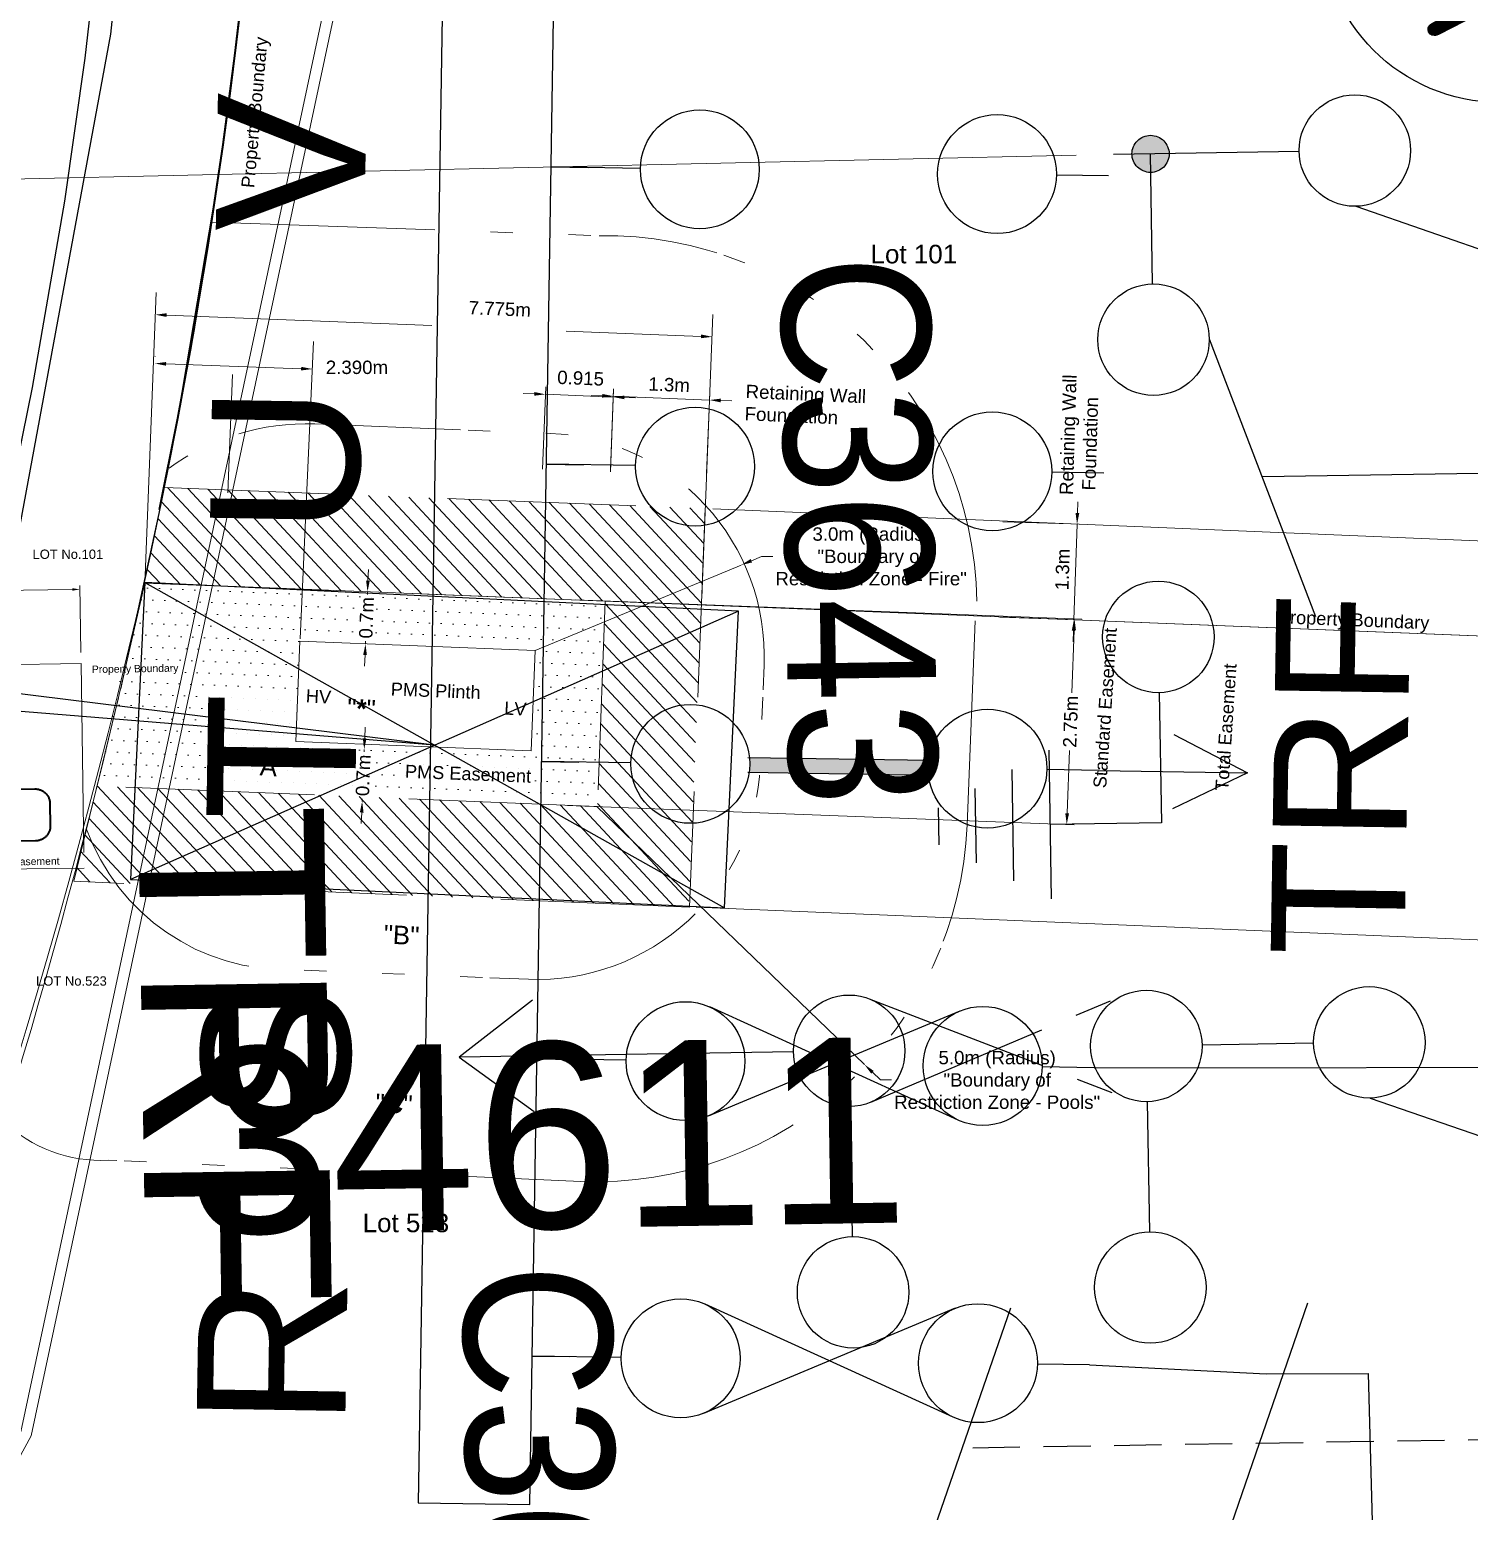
# Model space of a CAD drawing. Header units: metres. Extents: x 279683 to 1215799, y 6210454 to 24863887.
# Drawn here: x 280196.27 to 280215.64, y 6216953.82 to 6216973.75 of the extents above; entities that cross this region are included whole.
import ezdxf
from ezdxf.enums import TextEntityAlignment as Align

# ---------------------------------------------------------------- set-up
doc = ezdxf.new("R2010")
doc.units = ezdxf.units.M
for name, pattern in [('CENTERX2', [4, 2.5, -0.5, 0.5, -0.5]), ('DASHED', [19.05, 12.7, -6.35]), ('PHANTOM', [6.15, 3, -0.75, 0.3, -0.75, 0.3, -0.75, 0.3])]:
    doc.linetypes.add(name, pattern=pattern)
doc.layers.get('0').update_dxf_attribs({"color": 6})
doc.layers.add('_User Miscellaneous11', color=252, linetype='Continuous', lineweight=13, transparency=0.5)
for name, color, linetype, lineweight in [('_User Miscellaneous7', 3, 'Continuous', 13), ('_User Miscellaneous8', 181, 'Continuous', 13), ('_User Miscellaneous9', 211, 'Continuous', 13), ('_User_HV_Exist', 1, 'Continuous', 25), ('_User_LV_Exist', 5, 'Continuous', 25), ('Cadastre Developer_SP_NEW', 92, 'Continuous', 15), ('Cadastre Easements_SP_NEW', 52, 'DASHED', 15)]:
    doc.layers.add(name, color=color, linetype=linetype, lineweight=lineweight)
for name, color, linetype in [('Mains_LV_New_T84', 2, 'Cable x'), ('Sub_SP_NEW', 2, 'Continuous'), ('Trench_SP_NEW', 2, 'Continuous')]:
    doc.layers.add(name, color=color, linetype=linetype)
doc.styles.add('ARIAL', font='arial.ttf', dxfattribs={"height": 2})
doc.styles.add('iecISOCP', font='isocp.shx')
doc.styles.get("Standard").update_dxf_attribs({"font": 'arial.ttf'})
doc.styles.add('SWG_LABEL', font='arial.ttf')
doc.styles.add('SWITCH_LABEL', font='arial.ttf', dxfattribs={"height": 2})
doc.linetypes.add('Cable New UG', pattern='A,5.5,-0.01,["X",Standard,S=1.8,R=0,X=0,Y=-0.94],-1.7', length=7.21)
doc.linetypes.add('Cable x', pattern='A,4.5,-0.01,["X",Standard,S=1.25,R=0,X=0,Y=-0.65],-1.2', length=5.71)
doc.linetypes.add('IE Trench HV', pattern='A,4,-0.4,["/",Standard,S=2,R=0,X=0.25,Y=-1],-1.6', length=6)
doc.dimstyles.new('1.8mm_1_100 (Easements)', dxfattribs={"dimtxt": 0.18, "dimasz": 0.15, "dimexe": 0.1, "dimexo": 0.3, "dimgap": 0.05, "dimtad": 0, "dimtoh": 1, "dimdec": 3, "dimlfac": -1, "dimzin": 12, "dimdsep": 46, "dimtxsty": 'Standard', "dimcen": 1, "dimclrd": 7, "dimclre": 7, "dimclrt": 7, "dimazin": 2, "dimtfac": 1, "dimtdec": 3, "dimtmove": 0, "dimatfit": 3, "dimfxl": 1, "dimtolj": 1, "dimtzin": 0, "dimlwd": -1, "dimlwe": -1, "dimarcsym": 0})
doc.dimstyles.new('1.8mm_1_50', dxfattribs={"dimtxt": 0.09, "dimasz": 0.1, "dimexe": 0.05, "dimexo": 0.15, "dimgap": 0.025, "dimtad": 0, "dimtoh": 1, "dimlfac": -1, "dimzin": 12, "dimdsep": 46, "dimtxsty": 'Standard', "dimcen": 1, "dimclrd": 256, "dimclre": 256, "dimclrt": 256, "dimazin": 3, "dimtfac": 1, "dimtmove": 0, "dimatfit": 3, "dimfxl": 1, "dimtolj": 1, "dimtzin": 0, "dimlwd": -1, "dimlwe": -1, "dimarcsym": 0})
doc.dimstyles.get("Standard").update_dxf_attribs({"dimtxt": 2, "dimasz": 3, "dimexe": 1, "dimexo": 3, "dimgap": 0.5, "dimtad": 0, "dimlfac": -1, "dimzin": 12, "dimdsep": 46, "dimtxsty": 'Standard', "dimcen": 1, "dimclrd": 256, "dimclre": 256, "dimclrt": 256, "dimadec": 0, "dimazin": 3, "dimtfac": 1, "dimtmove": 0, "dimatfit": 3, "dimfxl": 1, "dimfxlon": 1, "dimtolj": 1, "dimtzin": 0, "dimlwd": -1, "dimlwe": -1, "dimarcsym": 0})

# ---------------------------------------------------------------- blocks, each defined once
blk = doc.blocks.new('*U410')
for p, q in [((-3.864, 2.252), (3.864, -2.252)), ((4.12, 1.74), (-4.12, -1.74))]:
    blk.add_line(p, q)
blk.add_lwpolyline([(-4.12, -1.74), (3.864, -2.252), (4.12, 1.74), (-3.864, 2.252)], close=True)
at = {"flags": 8}
blk.add_attdef('ASSET_NUM', text='', height=2.5, dxfattribs=at).set_placement((0, 5), align=Align.MIDDLE_CENTER)
for tag, flags, p in [('STREET_CODE', 9, (1.5, 0)), ('NO_PHASES', 9, (1.5, -0.2)), ('OPERATING_VOLTAGE', 9, (1.5, -0.4)), ('ORIENTATION', 9, (1.5, -0.6)), ('OWNED_BY', 9, (1.5, -0.8)), ('OPERATED_BY', 9, (1.5, -1)), ('MAINTAINED_BY', 9, (1.5, -1.2)), ('CONSTRUCTED_VOLTAGE', 9, (1.5, -1.4)), ('SECONDARY_VOLTAGE', 9, (1.5, -1.6)), ('STATE', 9, (1.5, -1.8)), ('PARENT', 9, (1.5, -2)), ('SUBSTATION_TYPE', 9, (1.5, -2.2)), ('USAGE', 9, (1.5, -2.4)), ('LEGEND', 9, (1.5, -2.6)), ('SUBURB', 9, (1.5, -2.8)), ('STREETNAME', 9, (1.5, -3)), ('LOCATION', 9, (1.5, -3.2)), ('NOTES', 9, (1.5, -3.4)), ('Z', 1, (1.5, -3.6))]:
    blk.add_attdef(tag, text='', height=0.2, dxfattribs=dict(flags=flags)).set_placement(p, align=Align.MIDDLE_LEFT)
blk = doc.blocks.new('*U258')
at = {"layer": '_User_LV_Exist'}
blk.add_line((7.5, 0), (6.8, 0), dxfattribs=at)
at = {"layer": '_User_LV_Exist', "flags": 128}
for points in [[(5.68, -0.733), (2.317, 0.735)], [(5.68, 0.733), (2.317, -0.735)]]:
    blk.add_lwpolyline(points, dxfattribs=at)
at = {"layer": '_User_LV_Exist'}
blk.add_lwpolyline([(1.2, 0), (0, 0)], dxfattribs=at)
for centre in [(2, 0), (6, 0)]:
    blk.add_circle(centre, 0.8, dxfattribs=at)
blk = doc.blocks.new('*U259')
at = {"layer": '_User_LV_Exist'}
h = blk.add_hatch(color=256, dxfattribs=at)
h.dxf.hatch_style = 1
h.set_gradient(color1=(0, 0, 255), color2=(0, 0, 255), tint=1)
h.paths.add_polyline_path([(5.206, -0.1, -0.031342), (5.2, 0, -0.031342), (5.206, 0.1), (2.794, 0.1, -0.031342), (2.8, 0, -0.031342), (2.794, -0.1)])
for p, q in [((8.5, 0.5), (9.5, 0)), ((2.775, 0.1), (5.225, 0.1)), ((7.5, 0), (6.8, 0)), ((7.5, 0), (9.5, 0)), ((9.5, 0), (8.5, -0.5)), ((2.775, -0.1), (5.225, -0.1))]:
    blk.add_line(p, q, dxfattribs=at)
blk.add_lwpolyline([(1.2, 0), (0, 0)], dxfattribs=at)
for centre in [(2, 0), (6, 0)]:
    blk.add_circle(centre, 0.8, dxfattribs=at)
at = {"layer": '_User_LV_Exist', "insert": (10.75, 0), "char_height": 1.8, "attachment_point": 5, "rotation": 90}
blk.add_mtext('TRF', dxfattribs=at)
blk = doc.blocks.new('*U272')
at = {"layer": '_User_LV_Exist'}
blk.add_line((7.5, 0), (6.8, 0), dxfattribs=at)
blk.add_lwpolyline([(1.2, 0), (0, 0)], dxfattribs=at)
for centre in [(2, 0), (6, 0)]:
    blk.add_circle(centre, 0.8, dxfattribs=at)
blk = doc.blocks.new('SWG_SIE_TRF_NOES_NEW')
at = {"linetype": 'Continuous'}
blk.add_line((6.25, 0.75), (2.491, 2.118), dxfattribs=at)
at = {"linetype": 'CENTERX2'}
for p, q in [((0, 0), (1.5, 0)), ((7, 0), (8.5, 0))]:
    blk.add_line(p, q, dxfattribs=at)
blk.add_line((14, 0), (18.5, 0))
at = {"linetype": 'DASHED', "ltscale": 0.05}
blk.add_lwpolyline([(4.371, 1.434), (4.371, 5.371), (11.75, 5.371)], dxfattribs=at)
blk.add_lwpolyline([(17.5, -0.75), (18.5, 0), (17.5, 0.75)])
for centre in [(2.25, 0), (6.25, 0)]:
    blk.add_circle(centre, 0.75)
at = {"flags": 1}
blk.add_attdef('Z', (0, 0), '', height=0.2, dxfattribs=at)
at = {"style": 'SWITCH_LABEL', "flags": 9}
blk.add_attdef('STREET_CODE', text='', height=0.2, dxfattribs=at).set_placement((0, -0.2), align=Align.MIDDLE_LEFT)
at = {"flags": 9}
for tag, p in [('ORIENTATION', (0, -0.4)), ('PARENT', (0, -0.6)), ('USAGE', (0, -0.8)), ('SUBURB', (0, -1)), ('STREETNAME', (0, -1.2)), ('LOCATION', (0, -1.4)), ('NOTES', (0, -1.6))]:
    blk.add_attdef(tag, text='', height=0.2, dxfattribs=at).set_placement(p, align=Align.MIDDLE_LEFT)
blk = doc.blocks.new('SWG_FUSE_NEW')
at = {"linetype": 'CENTERX2'}
for p, q in [((1.031, 0.695), (4.469, -0.695)), ((1.031, -0.695), (4.469, 0.695))]:
    blk.add_line(p, q, dxfattribs=at)
for centre in [(0.75, 0), (4.75, 0)]:
    blk.add_circle(centre, 0.75)
blk = doc.blocks.new('*U298')
at = {"linetype": 'CENTERX2'}
blk.add_blockref('SWG_SIE_TRF_NOES_NEW', (0, 0), dxfattribs=at)
at = {"linetype": 'CENTERX2', "rotation": 180}
blk.add_blockref('SWG_FUSE_NEW', (14, 0), dxfattribs=at)
blk.add_text('TRF', height=2.5, rotation=89.9826).set_placement((21.515, -0.055), align=Align.MIDDLE_CENTER)
blk = doc.blocks.new('FAULT_INDIC_SE')
blk.add_circle((0, 0), 2.4)
at = {"insert": (-1.152, 1.002), "char_height": 2, "width": 2.70423, "attachment_point": 1, "style": 'iecISOCP'}
blk.add_mtext('FR', dxfattribs=at)
blk = doc.blocks.new('SWG_SIE_ES_NEW')
for p, q in [((2.5, 0.75), (6.259, 2.118)), ((8, -1.5), (10, -1.5)), ((8.25, -2), (9.75, -2)), ((8.5, -2.5), (9.5, -2.5)), ((8.75, -3), (9.25, -3))]:
    blk.add_line(p, q)
blk.add_lwpolyline([(1.75, 0), (0, 0)])
at = {"flags": 128}
blk.add_lwpolyline([(7.25, 0), (9, 0), (9, -1.5)], dxfattribs=at)
for centre in [(2.5, 0), (6.5, 0)]:
    blk.add_circle(centre, 0.75)
at = {"flags": 1}
blk.add_attdef('Z', (0.121, -0.013), '', height=0.2, dxfattribs=at)
at = {"style": 'SWITCH_LABEL', "flags": 9}
blk.add_attdef('STREET_CODE', text='', height=0.2, dxfattribs=at).set_placement((0.121, -0.213), align=Align.MIDDLE_LEFT)
at = {"flags": 9}
for tag, p in [('ORIENTATION', (0.121, -0.413)), ('PARENT', (0.121, -0.613)), ('USAGE', (0.121, -0.813)), ('SUBURB', (0.121, -1.013)), ('STREETNAME', (0.121, -1.213)), ('LOCATION', (0.121, -1.413)), ('NOTES', (0.121, -1.613)), ('OWNED_BY', (0.11, -1.824)), ('OPERATED_BY', (0.103, -2.047)), ('MAINTAINED_BY', (0.102, -2.253))]:
    blk.add_attdef(tag, text='', height=0.2, dxfattribs=at).set_placement(p, align=Align.MIDDLE_LEFT)
at = {"style": 'ARIAL', "width": 0.9, "flags": 8}
blk.add_attdef('ASSET_NUM', text='', height=2, dxfattribs=at).set_placement((5.75, -4.5), align=Align.MIDDLE_CENTER)
blk = doc.blocks.new('SWG_SIE_SU_NEW')
at = {"linetype": 'CENTERX2'}
h = blk.add_hatch(color=256, dxfattribs=at)
h.dxf.hatch_style = 1
edge = h.paths.add_edge_path()
edge.add_arc((9, 0), 0.25, 0, 360)
at = {"linetype": 'Continuous'}
blk.add_line((6.25, 0.75), (2.491, 2.118), dxfattribs=at)
at = {"linetype": 'CENTERX2'}
blk.add_line((7, 0), (10, 0), dxfattribs=at)
at = {"linetype": 'DASHED'}
blk.add_lwpolyline([(4.371, 1.434), (4.371, 4.371), (7.566, 4.371)], dxfattribs=at)
blk.add_circle((6.25, 0), 0.75)
at = {"linetype": 'CENTERX2'}
blk.add_circle((9, 0), 0.25, dxfattribs=at)
at = {"flags": 8}
blk.add_attdef('ASSET_NUM', text='', height=2, rotation=180, dxfattribs=at).set_placement((-3, 0.012), align=Align.MIDDLE_LEFT)
at = {"flags": 1}
blk.add_attdef('Z', (0, 0), '', height=0.2, dxfattribs=at)
at = {"style": 'SWITCH_LABEL', "flags": 9}
blk.add_attdef('STREET_CODE', text='', height=0.2, dxfattribs=at).set_placement((0, 0), align=Align.MIDDLE_LEFT)
at = {"flags": 9}
for tag, p in [('ORIENTATION', (0, -0.2)), ('PARENT', (0, -0.4)), ('USAGE', (0, -0.6)), ('SUBURB', (0, -0.8)), ('STREETNAME', (0, -1)), ('LOCATION', (0, -1.2)), ('NOTES', (0, -1.4)), ('OWNED_BY', (-0.003, -1.619)), ('OPERATED_BY', (-0.009, -1.841)), ('MAINTAINED_BY', (-0.011, -2.048))]:
    blk.add_attdef(tag, text='', height=0.2, dxfattribs=at).set_placement(p, align=Align.MIDDLE_LEFT)
blk = doc.blocks.new('SWG_SIE_TRS_ES_1_NEW')
for p, q in [((7.25, 4.75), (3.491, 6.118)), ((8, 4), (10, 4)), ((10, 4), (10, -1.5)), ((7.25, 0.75), (3.491, 2.118)), ((8, 0), (10, 0)), ((9, -1.5), (11, -1.5)), ((9.25, -2), (10.75, -2)), ((9.5, -2.5), (10.5, -2.5)), ((9.75, -3), (10.25, -3))]:
    blk.add_line(p, q)
at = {"linetype": 'CENTERX2'}
for p, q in [((0.75, 4), (2.5, 4)), ((0.75, 0), (2.5, 0))]:
    blk.add_line(p, q, dxfattribs=at)
for centre in [(3.25, 4), (7.25, 4), (3.25, 0), (7.25, 0)]:
    blk.add_circle(centre, 0.75)
at = {"flags": 1}
blk.add_attdef('Z', (7.141, 3.512), '', height=0.2, dxfattribs=at)
at = {"style": 'SWITCH_LABEL', "flags": 9}
blk.add_attdef('STREET_CODE', text='', height=0.2, dxfattribs=at).set_placement((7.141, 3.312), align=Align.MIDDLE_LEFT)
at = {"flags": 9}
for tag, p in [('ORIENTATION', (7.141, 3.112)), ('PARENT', (7.141, 2.912)), ('USAGE', (7.141, 2.712)), ('SUBURB', (7.141, 2.512)), ('STREETNAME', (7.141, 2.312)), ('LOCATION', (7.141, 2.112)), ('NOTES', (7.141, 1.912)), ('OWNED_BY', (7.135, 1.689)), ('OPERATED_BY', (7.128, 1.466)), ('MAINTAINED_BY', (7.127, 1.259))]:
    blk.add_attdef(tag, text='', height=0.2, dxfattribs=at).set_placement(p, align=Align.MIDDLE_LEFT)
at = {"style": 'SWG_LABEL', "width": 0.9, "flags": 8}
blk.add_attdef('ASSET_NUM', text='', height=2, dxfattribs=at).set_placement((6.5, -4.25), align=Align.MIDDLE_CENTER)
blk = doc.blocks.new('*D351')
at = {"layer": '_User Miscellaneous9', "color": 7, "transparency": 16777216}
for p, q in [((280203.611, 6216966.079), (280210.428, 6216965.82)), ((280210.322, 6216965.674), (280210.29, 6216964.828)), ((280210.229, 6216963.208), (280210.261, 6216964.053)), ((280203.506, 6216963.313), (280210.323, 6216963.054))]:
    blk.add_line(p, q, dxfattribs=at)
at = {"layer": '_User Miscellaneous9', "color": 7, "lineweight": 0, "transparency": 16777216}
for points in [[(280210.297, 6216965.675), (280210.347, 6216965.673), (280210.328, 6216965.823)], [(280210.204, 6216963.209), (280210.254, 6216963.207), (280210.223, 6216963.058)]]:
    blk.add_solid(points, dxfattribs=at)
at = {"layer": '_User Miscellaneous9', "color": 7, "lineweight": 15, "transparency": 16777216, "insert": (280210.276, 6216964.441), "char_height": 0.18, "attachment_point": 5, "rotation": 87.8257}
blk.add_mtext('\\A1;2.75m', dxfattribs=at)
blk = doc.blocks.new('*D352')
at = {"layer": '_User Miscellaneous9', "color": 7, "transparency": 16777216}
for p, q in [((280200.82, 6216966.339), (280200.826, 6216966.489)), ((280200.814, 6216966.189), (280200.813, 6216966.154)), ((280200.787, 6216965.488), (280200.788, 6216965.523)), ((280200.781, 6216965.338), (280200.775, 6216965.189))]:
    blk.add_line(p, q, dxfattribs=at)
at = {"layer": '_User Miscellaneous9', "color": 7, "lineweight": 0, "transparency": 16777216}
for points in [[(280200.795, 6216966.34), (280200.845, 6216966.338), (280200.814, 6216966.189)], [(280200.756, 6216965.339), (280200.806, 6216965.337), (280200.787, 6216965.488)]]:
    blk.add_solid(points, dxfattribs=at)
at = {"layer": '_User Miscellaneous9', "color": 7, "lineweight": 15, "transparency": 16777216, "insert": (280200.801, 6216965.839), "char_height": 0.18, "attachment_point": 5, "rotation": 87.7527}
blk.add_mtext('\\A1;0.7m', dxfattribs=at)
blk = doc.blocks.new('*D353')
at = {"layer": '_User Miscellaneous9', "color": 7, "transparency": 16777216}
for p, q in [((280200.776, 6216964.218), (280200.782, 6216964.368)), ((280200.77, 6216964.068), (280200.768, 6216964.035)), ((280200.736, 6216963.219), (280200.73, 6216963.069)), ((280200.742, 6216963.369), (280200.743, 6216963.403))]:
    blk.add_line(p, q, dxfattribs=at)
at = {"layer": '_User Miscellaneous9', "color": 7, "lineweight": 0, "transparency": 16777216}
for points in [[(280200.751, 6216964.219), (280200.801, 6216964.217), (280200.77, 6216964.068)], [(280200.711, 6216963.22), (280200.761, 6216963.218), (280200.742, 6216963.369)]]:
    blk.add_solid(points, dxfattribs=at)
at = {"layer": '_User Miscellaneous9', "color": 7, "lineweight": 15, "transparency": 16777216, "insert": (280200.756, 6216963.719), "char_height": 0.18, "attachment_point": 5, "rotation": 87.698}
blk.add_mtext('\\A1;0.7m', dxfattribs=at)
blk = doc.blocks.new('*D354')
at = {"layer": '_User Miscellaneous9', "color": 7, "transparency": 16777216}
for p, q in [((280206.118, 6216966.664), (280205.98, 6216966.606)), ((280206.268, 6216966.664), (280206.118, 6216966.664)), ((280203.071, 6216965.397), (280205.841, 6216966.548))]:
    blk.add_line(p, q, dxfattribs=at)
at = {"layer": '_User Miscellaneous9', "color": 7, "lineweight": 0, "transparency": 16777216}
blk.add_solid([(280205.97, 6216966.629), (280205.989, 6216966.583), (280205.841, 6216966.548)], dxfattribs=at)
at = {"layer": '_User Miscellaneous9', "color": 7, "lineweight": 15, "transparency": 16777216, "insert": (280207.591, 6216966.664), "char_height": 0.18, "attachment_point": 5}
blk.add_mtext('\\A1;3.0m (Radius)\\P"Boundary of \\PRestriction Zone - Fire"', dxfattribs=at)
blk = doc.blocks.new('*D355')
at = {"layer": '_User Miscellaneous9', "color": 7, "transparency": 16777216}
for p, q in [((280203.901, 6216963.298), (280207.501, 6216959.828)), ((280207.717, 6216959.62), (280207.609, 6216959.724)), ((280207.867, 6216959.62), (280207.717, 6216959.62))]:
    blk.add_line(p, q, dxfattribs=at)
at = {"layer": '_User Miscellaneous9', "color": 7, "lineweight": 0, "transparency": 16777216}
blk.add_solid([(280207.626, 6216959.742), (280207.592, 6216959.706), (280207.501, 6216959.828)], dxfattribs=at)
at = {"layer": '_User Miscellaneous9', "color": 7, "lineweight": 15, "transparency": 16777216, "insert": (280209.287, 6216959.62), "char_height": 0.18, "attachment_point": 5}
blk.add_mtext('\\A1;5.0m (Radius)\\P"Boundary of \\PRestriction Zone - Pools"', dxfattribs=at)
blk = doc.blocks.new('*D359')
at = {"layer": '_User Miscellaneous7', "color": 0, "transparency": 16777216}
for p, q in [((280194.458, 6216965.331), (280194.443, 6216966.231)), ((280196.844, 6216966.22), (280195.849, 6216966.204)), ((280196.958, 6216965.371), (280196.943, 6216966.271)), ((280194.544, 6216966.183), (280195.531, 6216966.198))]:
    blk.add_line(p, q, dxfattribs=at)
for points in [[(280196.844, 6216966.236), (280196.844, 6216966.203), (280196.944, 6216966.221)], [(280194.544, 6216966.199), (280194.544, 6216966.166), (280194.444, 6216966.181)]]:
    blk.add_solid(points, dxfattribs=at)
at = {"layer": '_User Miscellaneous7', "color": 0, "transparency": 16777216, "insert": (280195.69, 6216966.201), "char_height": 0.09, "attachment_point": 5, "rotation": 0.9266}
blk.add_mtext('\\A1;2.5m', dxfattribs=at)
blk = doc.blocks.new('*D436')
at = {"layer": '_User Miscellaneous9', "transparency": 16777216}
for p, q in [((280197.82, 6216966.406), (280197.972, 6216970.216)), ((280198.11, 6216969.911), (280201.679, 6216969.769)), ((280205.312, 6216966.109), (280205.463, 6216969.919)), ((280205.302, 6216969.625), (280203.489, 6216969.697))]:
    blk.add_line(p, q, dxfattribs=at)
at = {"layer": '_User Miscellaneous9', "linetype": 'Cable New UG', "lineweight": 0, "transparency": 16777216}
for points in [[(280198.111, 6216969.936), (280198.109, 6216969.886), (280197.96, 6216969.916)], [(280205.303, 6216969.65), (280205.301, 6216969.6), (280205.452, 6216969.619)]]:
    blk.add_solid(points, dxfattribs=at)
at = {"layer": '_User Miscellaneous9', "linetype": 'Cable New UG', "lineweight": 0, "transparency": 16777216, "insert": (280202.594, 6216969.994), "char_height": 0.18, "attachment_point": 5, "rotation": 357.7255}
blk.add_mtext('\\A1;7.775m', dxfattribs=at)
blk = doc.blocks.new('*D437')
at = {"layer": '_User Miscellaneous9', "transparency": 16777216}
for p, q in [((435853.508, 6210459.286), (1215798.065, 24863887.314)), ((1215798.065, 24863887.314), (1215798.215, 24863887.314)), ((280205.46, 6216967.304), (435853.708, 6210459.277)), ((280205.236, 6216961.943), (435853.484, 6210453.917)), ((435853.29, 6210454.075), (435853.502, 6210459.136))]:
    blk.add_line(p, q, dxfattribs=at)
at = {"layer": '_User Miscellaneous9', "linetype": 'Cable New UG', "lineweight": 0, "transparency": 16777216}
for points in [[(435853.477, 6210459.137), (435853.527, 6210459.135), (435853.508, 6210459.286)], [(435853.265, 6210454.076), (435853.315, 6210454.074), (435853.284, 6210453.925)]]:
    blk.add_solid(points, dxfattribs=at)
at = {"layer": '_User Miscellaneous9', "linetype": 'Cable New UG', "lineweight": 0, "transparency": 16777216, "insert": (1215799.051, 24863887.314), "char_height": 0.18, "attachment_point": 5}
blk.add_mtext('\\A1;5.35m', dxfattribs=at)
blk = doc.blocks.new('*D438')
at = {"layer": '_User Miscellaneous9', "transparency": 16777216}
for p, q in [((280210.367, 6216967.248), (280210.372, 6216967.398)), ((280210.274, 6216967.101), (280209.363, 6216967.131)), ((280210.32, 6216965.813), (280210.362, 6216967.098)), ((280210.233, 6216965.816), (280209.321, 6216965.845)), ((280210.316, 6216965.663), (280210.311, 6216965.513))]:
    blk.add_line(p, q, dxfattribs=at)
at = {"layer": '_User Miscellaneous9', "linetype": 'Cable New UG', "lineweight": 0, "transparency": 16777216}
for points in [[(280210.342, 6216967.249), (280210.392, 6216967.248), (280210.362, 6216967.098)], [(280210.291, 6216965.664), (280210.341, 6216965.662), (280210.32, 6216965.813)]]:
    blk.add_solid(points, dxfattribs=at)
at = {"layer": '_User Miscellaneous9', "linetype": 'Cable New UG', "lineweight": 0, "transparency": 16777216, "insert": (280210.167, 6216966.489), "char_height": 0.18, "attachment_point": 5, "rotation": 88.1425}
blk.add_mtext('\\A1;1.3m', dxfattribs=at)
blk = doc.blocks.new('*D439')
at = {"layer": '_User Miscellaneous9', "transparency": 16777216}
for p, q in [((280197.957, 6216969.353), (280197.958, 6216969.36)), ((280199.921, 6216969.19), (280198.104, 6216969.255)), ((280200.074, 6216969.278), (280200.074, 6216969.285))]:
    blk.add_line(p, q, dxfattribs=at)
at = {"layer": '_User Miscellaneous9', "lineweight": 0, "transparency": 16777216}
for points in [[(280198.105, 6216969.28), (280198.103, 6216969.23), (280197.954, 6216969.26)], [(280199.922, 6216969.215), (280199.92, 6216969.166), (280200.071, 6216969.185)]]:
    blk.add_solid(points, dxfattribs=at)
at = {"layer": '_User Miscellaneous9', "lineweight": 0, "transparency": 16777216, "insert": (280200.672, 6216969.207), "char_height": 0.18, "attachment_point": 5}
blk.add_mtext('\\A1;2.390m', dxfattribs=at)
blk = doc.blocks.new('*D440')
at = {"layer": '_User Miscellaneous9', "transparency": 16777216}
for p, q in [((280203.972, 6216968.825), (280203.822, 6216968.831)), ((280204.083, 6216967.83), (280204.126, 6216968.919)), ((280204.122, 6216968.82), (280205.418, 6216968.768)), ((280205.378, 6216967.779), (280205.422, 6216968.868)), ((280205.568, 6216968.762), (280205.717, 6216968.756))]:
    blk.add_line(p, q, dxfattribs=at)
at = {"layer": '_User Miscellaneous9', "lineweight": 0, "transparency": 16777216}
for points in [[(280203.973, 6216968.85), (280203.971, 6216968.8), (280204.122, 6216968.82)], [(280205.569, 6216968.787), (280205.567, 6216968.737), (280205.418, 6216968.768)]]:
    blk.add_solid(points, dxfattribs=at)
at = {"layer": '_User Miscellaneous9', "lineweight": 0, "transparency": 16777216, "insert": (280204.873, 6216968.974), "char_height": 0.18, "attachment_point": 5, "rotation": 357.7319}
blk.add_mtext('\\A1;1.3m', dxfattribs=at)
blk = doc.blocks.new('*D451')
at = {"layer": '_User Miscellaneous9', "transparency": 16777216}
for p, q in [((280203.059, 6216968.851), (280202.909, 6216968.857)), ((280203.169, 6216967.839), (280203.213, 6216968.945)), ((280203.209, 6216968.845), (280204.122, 6216968.809)), ((280204.082, 6216967.803), (280204.126, 6216968.909)), ((280204.272, 6216968.804), (280204.421, 6216968.798))]:
    blk.add_line(p, q, dxfattribs=at)
at = {"layer": '_User Miscellaneous9', "lineweight": 0, "transparency": 16777216}
for points in [[(280203.06, 6216968.876), (280203.058, 6216968.826), (280203.209, 6216968.845)], [(280204.272, 6216968.828), (280204.271, 6216968.779), (280204.122, 6216968.809)]]:
    blk.add_solid(points, dxfattribs=at)
at = {"layer": '_User Miscellaneous9', "lineweight": 0, "transparency": 16777216, "insert": (280203.682, 6216969.062), "char_height": 0.18, "attachment_point": 5, "rotation": 357.7439}
blk.add_mtext('\\A1;0.915', dxfattribs=at)

msp = doc.modelspace()

# ---------------------------------------------------------------- hatches: boundary and pattern name
at = {"layer": '_User Miscellaneous9', "lineweight": 0}
h = msp.add_hatch(dxfattribs=at)
h.set_pattern_fill('ANSI31', color=256, scale=0.06, angle=268)
h.set_pattern_definition([(313, (0, 0), (0.1393228801585, 0.129920687592), [])])
h.paths.add_polyline_path([(280198.0819, 6216967.5913), (280197.8164, 6216966.3064), (280204.0137, 6216966.0632), (280203.9088, 6216963.2997), (280197.1743, 6216963.5771), (280196.8437, 6216962.296), (280205.1355, 6216961.9473), (280205.3598, 6216967.3078)])
at = {"layer": '_User Miscellaneous9', "transparency": 33554534}
h = msp.add_hatch(dxfattribs=at)
h.set_pattern_fill('DOTS', color=256, scale=0.1, angle=-182.30196)
h.set_pattern_definition([(177.698, (280197.85445, 6216966.23713), (-0.0856873, -0.1554337), [0, -0.15875])])
h.paths.add_polyline_path([(280197.1403, 6216963.5831), (280203.9009, 6216963.3), (280204.0136, 6216966.0603), (280197.8091, 6216966.3067)])
h.paths.add_polyline_path([(280203.0161, 6216964.0377), (280199.8491, 6216964.1756), (280199.9032, 6216965.523), (280203.0707, 6216965.3972)], flags=16)
edge = h.paths.add_edge_path(flags=0)
edge.add_arc((280200.547, 6216964.7528), 0.005, 0, 180)
edge.add_arc((280200.547, 6216964.7528), 0.005, 180, 360)

# ---------------------------------------------------------------- linework, layer by layer
at = {"layer": '_User Miscellaneous11', "color": 0}
msp.add_lwpolyline([(280151.4161, 6217050.9736), (280151.9864, 6217050.8708), (280153.2455, 6217050.644, -0.0128493), (280157.4225, 6217049.8038, -0.093311), (280169.3066, 6217044.0899), (280169.3066, 6217044.0899, -0.2935663), (280197.7398, 6216965.9965, -0.0713377), (280189.5613, 6216944.0486), (280185.6842, 6216936.937), (280167.4953, 6216903.5733), (280149.7851, 6216871.0875), (280137.68, 6216848.8832, 0.1120787), (280135.6899, 6216841.8541, 0.0856697), (280136.4719, 6216835.8948, -0.3637328), (280129.0091, 6216817.4294)], format="xyb", dxfattribs=at)
msp.add_lwpolyline([(280173.796, 6216748.8656), (280275.4968, 6216933.4496), (280216.9807, 6216965.5452), (280197.8091, 6216966.3067), (280197.8257, 6216966.3822), (280197.9286, 6216966.8565), (280198.07, 6216967.5329), (280198.2146, 6216968.2589), (280198.8379, 6216971.9448), (280199.1808, 6216974.6649), (280199.4135, 6216977.2198), (280199.5659, 6216979.9051), (280199.6188, 6216981.9502), (280199.6015, 6216984.8143)], dxfattribs=at)
at = {"layer": '_User Miscellaneous7', "linetype": 'PHANTOM', "lineweight": 40, "ltscale": 3, "flags": 128}
msp.add_lwpolyline([(280198.0168, 6216967.2963, 0.2605368), (280175.4967, 6217038.8406, 0.1805898), (280150.8248, 6217051.0801), (280137.5006, 6217056.6334), (280128.0517, 6217065.7093), (280125.542, 6217073.7136), (280125.5362, 6217081.6365), (280151.091, 6217127.5882)], format="xyb", dxfattribs=at)
at = {"layer": '_User Miscellaneous7', "linetype": 'DASHED', "ltscale": 0.2}
msp.add_lwpolyline([(280196.96, 6216965.2214), (280197.001, 6216962.4718), (280190.9442, 6216962.3815), (280191.206, 6216963.7444), (280191.4606, 6216965.1395)], close=True, dxfattribs=at)
at = {"layer": '_User Miscellaneous7', "linetype": 'PHANTOM', "lineweight": 40, "flags": 128}
msp.add_lwpolyline([(280195.4873, 6216963.5224), (280196.3372, 6216963.5362, -0.4142136), (280196.5404, 6216963.3394), (280196.5453, 6216963.0395, -0.4142136), (280196.3485, 6216962.8362), (280190.1083, 6216962.7353, 0.3104306), (280189.9237, 6216962.604, -0.0011881), (280189.2244, 6216960.1648, -0.0043701)], format="xyb", dxfattribs=at)
at = {"layer": '_User Miscellaneous8', "linetype": 'Continuous', "ltscale": 0.75}
for points in [[(280146.0132, 6216862.7706), (280173.6796, 6216913.5188), (280196.1481, 6216954.8854), (280200.944, 6216977.4007)], [(280146.1449, 6216862.6988), (280173.8114, 6216913.4471), (280196.2903, 6216954.8329), (280201.0907, 6216977.3695)]]:
    msp.add_lwpolyline(points, dxfattribs=at)
at = {"layer": '_User Miscellaneous9', "color": 7, "lineweight": 0}
msp.add_line((280199.9065, 6216965.5571), (280200.0875, 6216969.5561), dxfattribs=at)
at = {"layer": '_User Miscellaneous9', "lineweight": 0}
msp.add_line((280198.9346, 6216967.5215), (280198.9986, 6216969.1135), dxfattribs=at)
at = {"layer": '_User Miscellaneous9', "linetype": 'PHANTOM'}
for points in [[(280198.7211, 6216971.1632), (280203.9334, 6216970.9788, -0.4142136), (280209.0136, 6216966.0603)], [(280208.9924, 6216965.798), (280208.8819, 6216963.0502, -0.4142136), (280203.6851, 6216958.2551), (280197.3245, 6216958.5405, -0.2060462), (280195.9133, 6216959.0667, -0.1446984)]]:
    msp.add_lwpolyline(points, format="xyb", dxfattribs=at)
at = {"layer": '_User Miscellaneous9', "linetype": 'PHANTOM', "flags": 128}
msp.add_lwpolyline([(280197.0298, 6216963.0035, 0.323139), (280199.8112, 6216961.1022), (280202.9786, 6216960.9749, 0.4142136), (280206.0967, 6216963.852), (280206.1509, 6216965.2009, 0.4142136), (280203.2738, 6216968.319), (280200.1064, 6216968.4463, 0.1680968), (280198.1319, 6216967.844)], format="xyb", dxfattribs=at)
at = {"layer": '_User Miscellaneous9', "flags": 128}
msp.add_lwpolyline([(280199.8491, 6216964.1756), (280199.8491, 6216964.1756), (280203.0165, 6216964.0483), (280203.0707, 6216965.3972), (280199.9033, 6216965.5245)], close=True, dxfattribs=at)
at = {"layer": '_User_HV_Exist', "linetype": 'Cable New UG', "lineweight": 0, "flags": 128}
msp.add_lwpolyline([(280076.4997, 6217073.962), (280076.4997, 6217073.962), (280083.619, 6217070.054), (280085.0616, 6217072.6858), (280093.2726, 6217068.1838), (280096.1127, 6217058.4501), (280096.1229, 6217058.4151), (280112.1467, 6217051.1481), (280112.7165, 6217051.5632), (280128.9153, 6217050.5454), (280148.8612, 6217039.6235), (280152.6881, 6217047.8707), (280155.9228, 6217047.0641), (280158.0186, 6217046.5054), (280161.1126, 6217045.353), (280164.299, 6217043.7676), (280168.0424, 6217041.2779), (280170.814, 6217039.0174), (280173.8136, 6217036.3016), (280181.0178, 6217028.3295), (280185.5532, 6217021.8168), (280188.0628, 6217017.4379), (280189.4033, 6217014.7727), (280191.7151, 6217009.3985), (280192.5016, 6217007.2519), (280193.9681, 6217002.55), (280195.6509, 6216994.8731), (280196.1593, 6216991.1974), (280196.4282, 6216988.3044), (280196.6192, 6216983.8376), (280196.5157, 6216978.9016), (280196.2486, 6216975.4694), (280196.0043, 6216971.742), (280196.0043, 6216971.742), (280196.0043, 6216971.742), (280210.3511, 6216972.0639)], dxfattribs=at)
at = {"layer": '_User_LV_Exist'}
for p, q in [((280203.2864, 6216971.9042), (280203.7863, 6216971.8962)), ((280203.2222, 6216967.9047), (280203.7221, 6216967.8967)), ((280203.1579, 6216963.9052), (280203.6579, 6216963.8972)), ((280203.0937, 6216959.9057), (280203.5937, 6216959.8977)), ((280203.0295, 6216955.9062), (280203.5295, 6216955.8982))]:
    msp.add_line(p, q, dxfattribs=at)
at = {"layer": '_User_LV_Exist', "linetype": 'Cable New UG', "flags": 128}
for points in [[(280210.5286, 6216955.7859), (280212.9057, 6216955.6678), (280214.2809, 6216955.6688), (280214.4132, 6216950.6887), (280193.8884, 6216950.8269), (280194.2261, 6216972.0125), (280194.1542, 6216975.6722), (280197.4175, 6216977.6154), (280197.5693, 6216980.5791), (280197.6043, 6216983.4387), (280197.4888, 6216987.1164), (280197.3102, 6216989.5765), (280197.0365, 6216992.145), (280196.5925, 6216995.2053), (280196.1242, 6216997.7494), (280195.3987, 6217000.9734), (280194.714, 6217003.5355), (280193.6046, 6217007.0765), (280192.5466, 6217009.9834), (280191.4034, 6217012.7658), (280190.4435, 6217014.8845), (280189.1578, 6217017.4774), (280187.9262, 6217019.7488), (280186.1623, 6217022.7103), (280185.1548, 6217024.2733), (280182.1363, 6217028.5038), (280180.5028, 6217030.5574), (280179.0091, 6217032.3133), (280177.3458, 6217034.1466), (280175.807, 6217035.7395), (280173.987, 6217037.5076), (280171.6377, 6217039.6223), (280169.8631, 6217041.1058), (280167.7163, 6217042.7693), (280165.136, 6217044.4391), (280163.2673, 6217045.4529), (280161.0366, 6217046.4732), (280159.3782, 6217047.109), (280156.9218, 6217047.8728), (280155.8864, 6217048.1012), (280154.6963, 6217048.3464), (280151.6863, 6217041.331), (280158.1768, 6217037.8771), (280155.1656, 6217032.7349), (280149.0721, 6217036.0878)], [(280210.5928, 6216959.7853), (280217.9173, 6216959.794), (280217.883, 6216946.6259), (280195.5079, 6216946.7312), (280193.3739, 6216946.7821), (280192.2485, 6216946.7892), (280190.8114, 6216946.7984), (280189.8279, 6216946.8046), (280188.7043, 6216946.8118), (280187.7864, 6216945.0164), (280185.2544, 6216940.3719), (280183.337, 6216936.8548)]]:
    msp.add_lwpolyline(points, dxfattribs=at)
at = {"layer": '_User_LV_Exist'}
msp.add_lwpolyline([(280202.9974, 6216953.9065), (280203.3185, 6216973.9039), (280201.8187, 6216973.928), (280201.4976, 6216953.9306)], close=True, dxfattribs=at)
at = {"layer": 'Cadastre Developer_SP_NEW', "flags": 128}
msp.add_lwpolyline([(280185.1194, 6216935.9009, 0.0846437), (280197.8091, 6216966.3067), (280216.9807, 6216965.5452), (280275.4968, 6216933.4496), (280255.9295, 6216897.7749)], format="xyb", close=True, dxfattribs=at)
at = {"layer": 'Cadastre Easements_SP_NEW', "ltscale": 0.2}
for points in [[(280205.3598, 6216967.3078), (280205.1468, 6216961.9468), (280196.8625, 6216962.2932), (280197.4948, 6216964.8834), (280198.0819, 6216967.5913)], [(280204.0137, 6216966.0632), (280203.9087, 6216963.2974), (280197.1743, 6216963.5771), (280197.502, 6216964.9357), (280197.8164, 6216966.3064)]]:
    msp.add_lwpolyline(points, close=True, dxfattribs=at)
at = {"layer": 'Mains_LV_New_T84', "color": 2, "linetype": 'Cable New UG', "flags": 128}
for points in [[(280201.7164, 6216964.1232), (280195.4395, 6216964.9027), (280195.9062, 6216966.9659), (280196.308, 6216968.9355), (280196.7407, 6216971.4438), (280197.0133, 6216973.3658), (280197.24, 6216975.3342), (280197.4363, 6216977.6049), (280197.5881, 6216980.5687), (280197.6231, 6216983.4283), (280197.5076, 6216987.106), (280197.329, 6216989.5661), (280197.0553, 6216992.1345), (280196.6113, 6216995.1948), (280196.1431, 6216997.7389), (280195.4175, 6217000.963), (280194.7329, 6217003.525), (280193.6234, 6217007.066), (280192.5654, 6217009.9729), (280191.4222, 6217012.7554), (280190.4623, 6217014.874), (280189.1767, 6217017.4669), (280187.945, 6217019.7383), (280186.1812, 6217022.6999), (280185.1736, 6217024.2629), (280182.1551, 6217028.4934), (280180.5216, 6217030.547), (280179.0279, 6217032.3029), (280177.3646, 6217034.1362), (280175.8258, 6217035.7291), (280174.0058, 6217037.4972), (280171.6565, 6217039.6119), (280169.8819, 6217041.0954), (280167.7352, 6217042.7589), (280165.1548, 6217044.4287), (280163.2861, 6217045.4425), (280161.0554, 6217046.4628), (280159.397, 6217047.0986), (280156.9406, 6217047.8623), (280155.9052, 6217048.0908), (280154.7151, 6217048.3359), (280150.6833, 6217038.7906), (280156.8407, 6217035.1655), (280155.6631, 6217032.4336), (280149.0909, 6217036.0774)], [(280201.7164, 6216964.1232), (280195.3769, 6216964.6417), (280194.9051, 6216962.7849), (280194.4446, 6216961.1302), (280193.9067, 6216959.3511), (280193.1565, 6216957.0873), (280192.1962, 6216954.4734), (280191.3378, 6216952.3468), (280189.7486, 6216948.8071), (280187.8053, 6216945.0059), (280185.2733, 6216940.3615), (280183.3558, 6216936.8443)]]:
    msp.add_lwpolyline(points, dxfattribs=at)
at = {"layer": 'Trench_SP_NEW', "linetype": 'IE Trench HV', "flags": 128}
msp.add_lwpolyline([(280154.9979, 6217048.9886), (280157.4014, 6217048.1805), (280160.4479, 6217047.0293), (280162.5689, 6217046.1236), (280164.328, 6217045.2376), (280166.7397, 6217043.8019), (280168.6912, 6217042.4197), (280170.1509, 6217041.2635), (280172.1652, 6217039.5677), (280174.0405, 6217037.8757), (280176.719, 6217035.2479), (280179.0265, 6217032.7582), (280180.4102, 6217031.1507), (280181.911, 6217029.2976), (280183.9808, 6217026.5288), (280185.8828, 6217023.7269), (280187.7972, 6217020.6009), (280189.3686, 6217017.7476), (280190.3175, 6217015.8693), (280191.1916, 6217014.0131), (280192.0218, 6217012.117), (280192.7524, 6217010.3195), (280194.3956, 6217005.6799), (280195.6508, 6217001.2667), (280196.5111, 6216997.4274), (280197.1762, 6216993.4997), (280197.7676, 6216987.7769), (280197.8642, 6216985.9378), (280197.858, 6216979.7467), (280197.6543, 6216976.5436), (280197.3567, 6216973.6912), (280195.6535, 6216964.5088)], dxfattribs=at)

# ---------------------------------------------------------------- block references
at = {"layer": '_User_HV_Exist', "linetype": 'CENTERX2'}
for name, p, rotation in [('FAULT_INDIC_SE', (280216.0497, 6216975.1719), 270.9265634049445), ('SWG_SIE_SU_NEW', (280220.3498, 6216972.2256), 180.9265634049445), ('*U298', (280220.5439, 6216960.2272), 180.9265634049445)]:
    msp.add_blockref(name, p, dxfattribs=dict(at, rotation=rotation))
ref = msp.add_blockref('SWG_SIE_ES_NEW', (280211.351, 6216972.0801), dxfattribs=dict(at, rotation=270.9265634049445))
ref.add_attrib('ASSET_NUM', 'C3643', dxfattribs={"layer": '0', "height": 2, "rotation": 270.92656, "style": 'ARIAL', "width": 0.9}).set_placement((280207.4324, 6216967.016), align=Align.MIDDLE_CENTER)
at = {"layer": '_User_HV_Exist'}
ref = msp.add_blockref('SWG_SIE_TRS_ES_1_NEW', (280207.2956, 6216960.0129), dxfattribs=dict(at, rotation=270.9265634049445))
ref.add_attrib('ASSET_NUM', 'C3644', dxfattribs={"layer": '0', "height": 2, "rotation": 270.92656, "style": 'SWG_LABEL', "width": 0.9}).set_placement((280203.1513, 6216953.445), align=Align.MIDDLE_CENTER)
at = {"layer": '_User_LV_Exist', "rotation": 359.0802965397868}
for name, p in [('*U272', (280203.2864, 6216971.9042)), ('*U272', (280203.2222, 6216967.9047)), ('*U259', (280203.1579, 6216963.9052)), ('*U258', (280203.0937, 6216959.9057)), ('*U258', (280203.0295, 6216955.9062))]:
    msp.add_blockref(name, p, dxfattribs=at)
at = {"layer": 'Sub_SP_NEW'}
ref = msp.add_blockref('*U410', (280201.7164, 6216964.1232), dxfattribs=dict(at, rotation=0.9265634009161098))
ref.add_attrib('ASSET_NUM', '34611', dxfattribs={"layer": '0', "height": 2.5, "rotation": 0.92656}).set_placement((280203.2342, 6216958.875), align=Align.MIDDLE_CENTER)

# ---------------------------------------------------------------- texts
at = {"layer": '_User Miscellaneous7', "color": 7, "char_height": 0.125, "attachment_point": 5, "line_spacing_factor": 0.84}
for s, insert in [('LOT No.101', (280196.7822, 6216966.6929)), ('LOT No.523', (280196.8301, 6216960.9511))]:
    msp.add_mtext(s, dxfattribs=dict(at, insert=insert))
at = {"layer": '_User Miscellaneous7', "color": 7, "char_height": 0.1, "attachment_point": 5, "rotation": 0.92656, "line_spacing_factor": 0.84}
for s, insert in [('Property Boundary', (280197.6876, 6216965.1395)), ('PMS Easement', (280196.1847, 6216962.5586))]:
    msp.add_mtext(s, dxfattribs=dict(at, insert=insert))
at = {"layer": '_User Miscellaneous9', "color": 7}
for s, insert, char_height, attachment_point, rotation in [('Property Boundary', (280199.1137, 6216971.6314), 0.175, 1, 84.83489), ('Property Boundary', (280213.0694, 6216965.9406), 0.175, 1, 357.69804), ('Standard Easement', (280210.5795, 6216963.5534), 0.175, 1, 86.16547), ('Total Easement', (280212.2208, 6216963.5186), 0.175, 1, 86.16547), ('HV', (280200.1547, 6216964.7797), 0.175, 5, 356.77147), ('PMS Plinth', (280201.1317, 6216964.9688), 0.175, 1, 357.69804), ('"{\\fArial|b1|i0|c0|p34;*}"', (280200.547, 6216964.7528), 0.25, 1, 356.77147), ('LV', (280202.8043, 6216964.6161), 0.175, 5, 356.77147), ('"A"', (280199.2494, 6216963.975), 0.25, 1, 356.77147), ('PMS Easement', (280201.3224, 6216963.8619), 0.175, 1, 357.69804), ('"B"', (280201.0388, 6216961.7086), 0.25, 1, 356.77147), ('"{\\fArial|b1|i0|c0|p34;C}"', (280200.9275, 6216959.4385), 0.25, 1, 356.77147)]:
    msp.add_mtext(s, dxfattribs=dict(at, insert=insert, char_height=char_height, attachment_point=attachment_point, rotation=rotation))
at = {"layer": '_User Miscellaneous9', "color": 7, "char_height": 0.25, "attachment_point": 1}
for s, insert in [('Lot 101', (280207.5832, 6216970.857)), ('Lot 523', (280200.7485, 6216957.8218))]:
    msp.add_mtext(s, dxfattribs=dict(at, insert=insert))
at = {"layer": '_User Miscellaneous9', "lineweight": 0, "char_height": 0.18, "attachment_point": 1}
for s, insert, rotation in [('Retaining Wall\\P Foundation', (280210.1262, 6216967.4938), 88.21731), ('Retaining Wall \\PFoundation', (280205.9069, 6216968.9762), 357.48037)]:
    msp.add_mtext_dynamic_manual_height_columns(s, width=3.570691, gutter_width=1.3552, heights=[0], dxfattribs=dict(at, insert=insert, rotation=rotation))
at = {"layer": '_User_LV_Exist', "char_height": 2, "attachment_point": 5, "rotation": 89.0803, "style": 'ARIAL'}
for s, insert in [('V', (280199.7868, 6216971.9604)), ('U', (280199.7226, 6216967.9609)), ('T', (280199.6584, 6216963.9614)), ('S', (280199.5942, 6216959.9619)), ('R', (280199.53, 6216955.9624))]:
    msp.add_mtext(s, dxfattribs=dict(at, insert=insert))

# ---------------------------------------------------------------- dimensions: what is measured, and where the dimension line sits
at = {"layer": '_User Miscellaneous7', "color": 7}
dim = msp.add_linear_dim(base=(280194.4442, 6216966.1809), p1=(280196.96, 6216965.2214), p2=(280194.4604, 6216965.181), angle=180.92656, text='2.5m', dimstyle='1.8mm_1_50', override={"dimclrd": 0, "dimclre": 0, "dimclrt": 0}, dxfattribs=at)
dim.commit()
dim.dimension.update_dxf_attribs({"geometry": '*D359', "text_midpoint": (280195.69, 6216966.201), "dimtype": 160})
at = {"layer": '_User Miscellaneous9', "color": 1, "linetype": 'Cable New UG', "lineweight": 0}
for base, p1, p2, angle, text, override, picture, middle in [((435853.2837, 6210453.9249), (280205.3598, 6216967.3078), (280205.1356, 6216961.9473), 267.60572, '5.35m', {"dimtxt": 0.18, "dimasz": 0.15, "dimexe": 0.2, "dimexo": 0.1, "dimtoh": 1, "dimadec": 2, "dimfxlon": 0}, '*D437', (1215799.0513, 24863887.3136)), ((280210.3622, 6216967.0984), (280210.3325, 6216965.8124), (280210.3742, 6216967.098), 88.14247, '1.3m', {"dimtxt": 0.18, "dimasz": 0.15, "dimexo": 0.1, "dimtoh": 1, "dimadec": 2, "dimtmove": 2, "dimfxlon": 0}, '*D438', (280210.1666, 6216966.4888))]:
    dim = msp.add_linear_dim(base=base, p1=p1, p2=p2, angle=angle, text=text, dimstyle='Standard', override=override, dxfattribs=at)
    dim.commit()
    dim.dimension.update_dxf_attribs({"geometry": picture, "text_midpoint": middle, "dimtype": 161})
at = {"layer": '_User Miscellaneous9', "color": 0, "linetype": 'Cable New UG', "lineweight": 0}
dim = msp.add_linear_dim(base=(280205.4515, 6216969.6189), p1=(280197.8164, 6216966.3064), p2=(280205.3082, 6216966.0089), angle=357.7255, text='7.775m', dimstyle='Standard', override={"dimtxt": 0.18, "dimasz": 0.15, "dimexe": 0.3, "dimexo": 0.1, "dimtoh": 1, "dimadec": 2, "dimtmove": 2, "dimfxlon": 0}, dxfattribs=at)
dim.commit()
dim.dimension.update_dxf_attribs({"geometry": '*D436', "text_midpoint": (280202.5944, 6216969.9936), "dimtype": 161})
at = {"layer": '_User Miscellaneous9', "lineweight": 0}
for base, p1, p2, angle, text, picture, middle in [((280197.9541, 6216969.2602), (280200.0703, 6216969.1783), (280197.9538, 6216969.2533), 177.97066, '2.390m', '*D439', (280200.6723, 6216969.2065)), ((280204.1216, 6216968.8094), (280203.1654, 6216967.7393), (280204.078, 6216967.7033), 357.74387, '0.915', '*D451', (280203.6817, 6216969.0622)), ((280205.4176, 6216968.7682), (280204.0791, 6216967.7305), (280205.3745, 6216967.6792), 357.73189, '1.3m', '*D440', (280204.8728, 6216968.9736))]:
    dim = msp.add_linear_dim(base=base, p1=p1, p2=p2, angle=angle, text=text, dimstyle='Standard', override={"dimtxt": 0.18, "dimasz": 0.15, "dimexe": 0.1, "dimexo": 0.1, "dimtoh": 1, "dimadec": 2, "dimtmove": 2, "dimfxlon": 0}, dxfattribs=at)
    dim.commit()
    dim.dimension.update_dxf_attribs({"geometry": picture, "text_midpoint": middle, "dimtype": 161})
at = {"layer": '_User Miscellaneous9', "lineweight": 15}
for center, mpoint, text, picture, middle in [((280203.0707, 6216965.3972), (280205.8411, 6216966.5484), '3.0m (Radius)\\P"Boundary of \\PRestriction Zone - Fire"', '*D354', (280207.5906, 6216966.6635)), ((280203.9009, 6216963.2977), (280207.5009, 6216959.828), '5.0m (Radius)\\P"Boundary of \\PRestriction Zone - Pools"', '*D355', (280209.2875, 6216959.6198))]:
    dim = msp.add_radius_dim(center=center, mpoint=mpoint, text=text, dimstyle='1.8mm_1_100 (Easements)', dxfattribs=at)
    dim.commit()
    dim.dimension.update_dxf_attribs({"geometry": picture, "text_midpoint": middle})
dim = msp.add_linear_dim(base=(280200.8144, 6216966.1888), p1=(280201.487, 6216965.4608), p2=(280201.5145, 6216966.1613), angle=87.75267, text='0.7m', dimstyle='1.8mm_1_100 (Easements)', override={"dimzin": 8, "dimse1": 1, "dimse2": 1}, dxfattribs=at)
dim.commit()
dim.dimension.update_dxf_attribs({"geometry": '*D352', "text_midpoint": (280200.8007, 6216965.8385), "dimtype": 161})
dim = msp.add_aligned_dim(p1=(280203.3111, 6216966.0899), p2=(280203.2061, 6216963.3241), distance=7.0221, text='2.75m', dimstyle='1.8mm_1_100 (Easements)', dxfattribs=at)
dim.commit()
dim.dimension.update_dxf_attribs({"geometry": '*D351', "text_midpoint": (280210.2756, 6216964.4406)})
dim = msp.add_aligned_dim(p1=(280200.7416, 6216963.3688), p2=(280200.7697, 6216964.0683), distance=0, text='0.7m', dimstyle='1.8mm_1_100 (Easements)', override={"dimzin": 8, "dimse1": 1, "dimse2": 1}, dxfattribs=at)
dim.commit()
dim.dimension.update_dxf_attribs({"geometry": '*D353', "text_midpoint": (280200.7556, 6216963.7186)})

doc.saveas('drawing.dxf')
